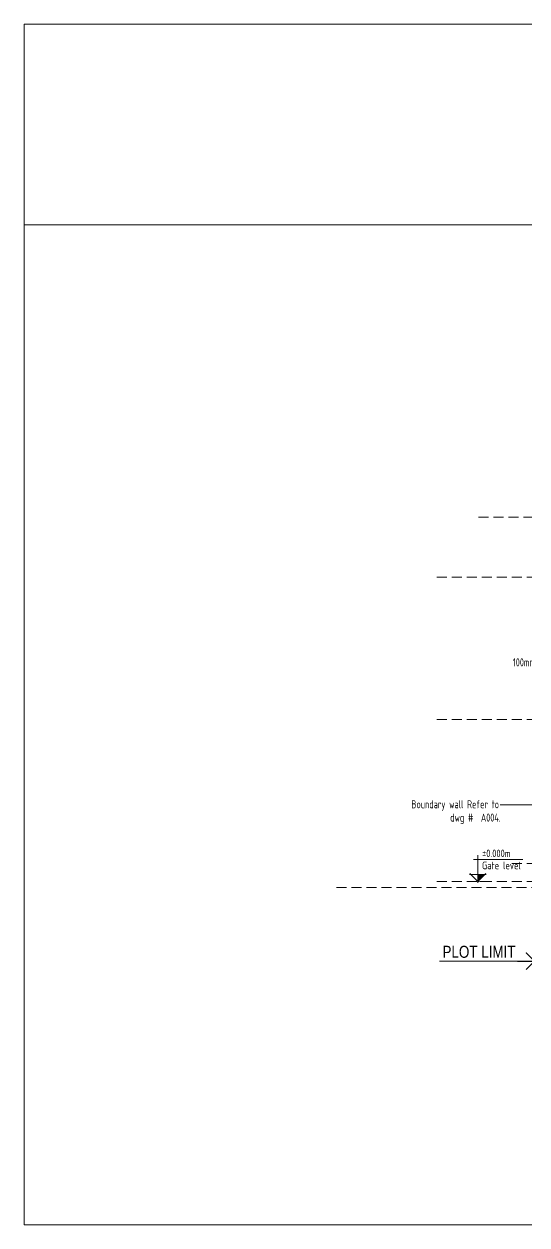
# Model space of a CAD drawing. Header units: millimetres. Extents: x -6181 to 191287, y -8583 to 23546.
# Drawn here: x 135617 to 148192, y -8583 to 21425 of the extents above; entities that cross this region are included whole.
import ezdxf

# ---------------------------------------------------------------- set-up
doc = ezdxf.new("R2010")
doc.units = ezdxf.units.MM
doc.header["$MEASUREMENT"] = 0
doc.linetypes.add('1735-DT-5BR-SEC_CC$0$DASHED', pattern=[0.75, 0.5, -0.25])
doc.linetypes.add('ACAD_ISO02W100', pattern=[15, 12, -3])
doc.layers.add('00--ORIGIN POINT', color=200, linetype='Continuous', lineweight=20, plot=False)
doc.layers.add('1735-DT-5BR-SEC_CC$0$00--ORIGIN', color=6, linetype='Continuous', lineweight=0, plot=False)
for name, color, linetype, lineweight in [('05--LEADER', 11, 'Continuous', 20), ('05--TEXT-2', 2, 'Continuous', 25), ('1735-DT-5BR-SEC_CC$0$W--ELV-1', 250, '1735-DT-5BR-SEC_CC$0$DASHED', 9), ('W--ELEV-2', 7, 'Continuous', 20)]:
    doc.layers.add(name, color=color, linetype=linetype, lineweight=lineweight)
doc.styles.add('Ariel', font='arial.ttf', dxfattribs={"width": 0.8})
doc.styles.add('ISO', font='isocp2.shx', dxfattribs={"width": 0.8})
doc.dimstyles.new('1-100_AR', dxfattribs={"dimtxt": 200, "dimasz": 100, "dimexe": 100, "dimexo": 100, "dimgap": 0, "dimtad": 0, "dimdec": 0, "dimzin": 12, "dimdsep": 46, "dimtxsty": 'ISO', "dimblk": 'ARCHTICK', "dimcen": 100, "dimdle": 100, "dimclrd": 8, "dimclre": 9, "dimclrt": 2, "dimadec": 0, "dimazin": 0, "dimtfac": 1, "dimtdec": 0, "dimtmove": 0, "dimatfit": 2, "dimldrblk": 'ARCHTICK', "dimfxl": 1, "dimtvp": 0.75, "dimtolj": 1, "dimtzin": 12, "dimlwd": 9, "dimlwe": 9, "dimarcsym": 0})

# ---------------------------------------------------------------- blocks, each defined once
blk = doc.blocks.new('1735-DT-5BR-SEC_CC')
at = {"layer": '1735-DT-5BR-SEC_CC$0$00--ORIGIN', "color": 6}
for points in [[(135616.9, 21424.7), (191287.1, 21424.7), (191287.1, 16408.1), (135616.9, 16408.1)], [(135616.9, 16408.1), (191287.1, 16408.1), (191287.1, -8582.8), (135616.9, -8582.8)]]:
    blk.add_lwpolyline(points, close=True, dxfattribs=at)
at = {"layer": '1735-DT-5BR-SEC_CC$0$W--ELV-1', "ltscale": 500}
for points in [[(146976.1, 9100), (183021.7, 9100)], [(145935.6, 7600), (183021.7, 7600)], [(145935.6, 4050), (183021.7, 4050)], [(147810.2, 450), (183021.7, 450)], [(143426.6, -150), (185682, -150)], [(145935.6, 0), (185682, 0)]]:
    blk.add_lwpolyline(points, dxfattribs=at)
blk = doc.blocks.new('_ArchTick')
at = {"color": 0, "const_width": 0.15}
blk.add_lwpolyline([(-0.5, -0.5), (0.5, 0.5)], dxfattribs=at)
blk = doc.blocks.new('Leader Aero')
at = {"ltscale": 0.03}
blk.add_line((-1.41, 0), (0, 0), dxfattribs=at)
at = {"ltscale": 0.03, "const_width": 0.1}
blk.add_lwpolyline([(-0.71, 0.71), (0, 0), (-0.71, -0.71)], dxfattribs=at)
blk = doc.blocks.new('*U5')
at = {"color": 2}
for p, q in [((0, 875), (0, -46)), ((1503, 734), (-141, 734)), ((-280, 234), (280, 234)), ((0, 0), (-267, 267)), ((267, 267), (0, 0))]:
    blk.add_line(p, q, dxfattribs=at)
blk.add_solid([(0, 234), (234, 234), (0, 0), (234, 234)], dxfattribs=at)
at = {"layer": '00--ORIGIN POINT', "linetype": 'ACAD_ISO02W100', "ltscale": 5}
blk.add_line((270, 0), (-270, 0), dxfattribs=at)
at = {"style": 'ISO', "width": 0.8}
for tag, p in [('LEVEL', (225, 782)), ('FLOOR', (225, 406))]:
    blk.add_attdef(tag, p, '', height=250, dxfattribs=at)

msp = doc.modelspace()

# ---------------------------------------------------------------- block references
msp.add_blockref('1735-DT-5BR-SEC_CC', (0, 0))

# ---------------------------------------------------------------- next in the draw order: block references
at = {"layer": 'W--ELEV-2'}
ref = msp.add_blockref('*U5', (146964.8, 0, 0), dxfattribs=dict(at, xscale=0.75, yscale=0.75, zscale=0.75))
ref.add_attrib('LEVEL', '%%p0.000m', (147069.3, 607.6, -698143.2), dxfattribs={"layer": '0', "height": 187.5, "style": 'ISO', "width": 0.8})
ref.add_attrib('FLOOR', 'Gate level', (147069.3, 306, -698143.2), dxfattribs={"layer": '0', "height": 187.5, "style": 'ISO', "width": 0.8})

# ---------------------------------------------------------------- next in the draw order: texts
at = {"layer": '05--TEXT-2', "style": 'Ariel', "width": 0.8}
msp.add_text('PLOT LIMIT', height=300, dxfattribs=at).set_placement((146079.6, -1907.3))
at = {"layer": '05--TEXT-2', "insert": (147836.5, 5575.1), "char_height": 200, "width": 3426.333, "attachment_point": 1, "style": 'ISO'}
msp.add_mtext('\\pi1.533;100mm HT. Porcelain tiles skirting to \\P\\pi2092.5;match flooring   ', dxfattribs=at)
at = {"layer": '05--TEXT-2', "insert": (141317.2, 2029), "char_height": 200, "attachment_point": 1, "style": 'ISO'}
msp.add_mtext_dynamic_manual_height_columns('\\pi3985.4;Boundary wall Refer to \\P\\pi4955.6;dwg #  A004.', width=6161.413, gutter_width=0, heights=[1396], dxfattribs=at)

# ---------------------------------------------------------------- next in the draw order: leaders
at = {"layer": '05--LEADER'}
msp.add_leader([(148439.7, 1916.6), (147522.3, 1916.6)], dimstyle='1-100_AR', dxfattribs=at)
at = {"layer": '05--TEXT-2'}
msp.add_leader([(148380.3, -1988.7), (146003.8, -1988.7)], dimstyle='1-100_AR', override={"dimasz": 300, "dimgap": 0, "dimtad": 0, "dimldrblk": 'Leader Aero'}, dxfattribs=at)

doc.saveas('drawing.dxf')
